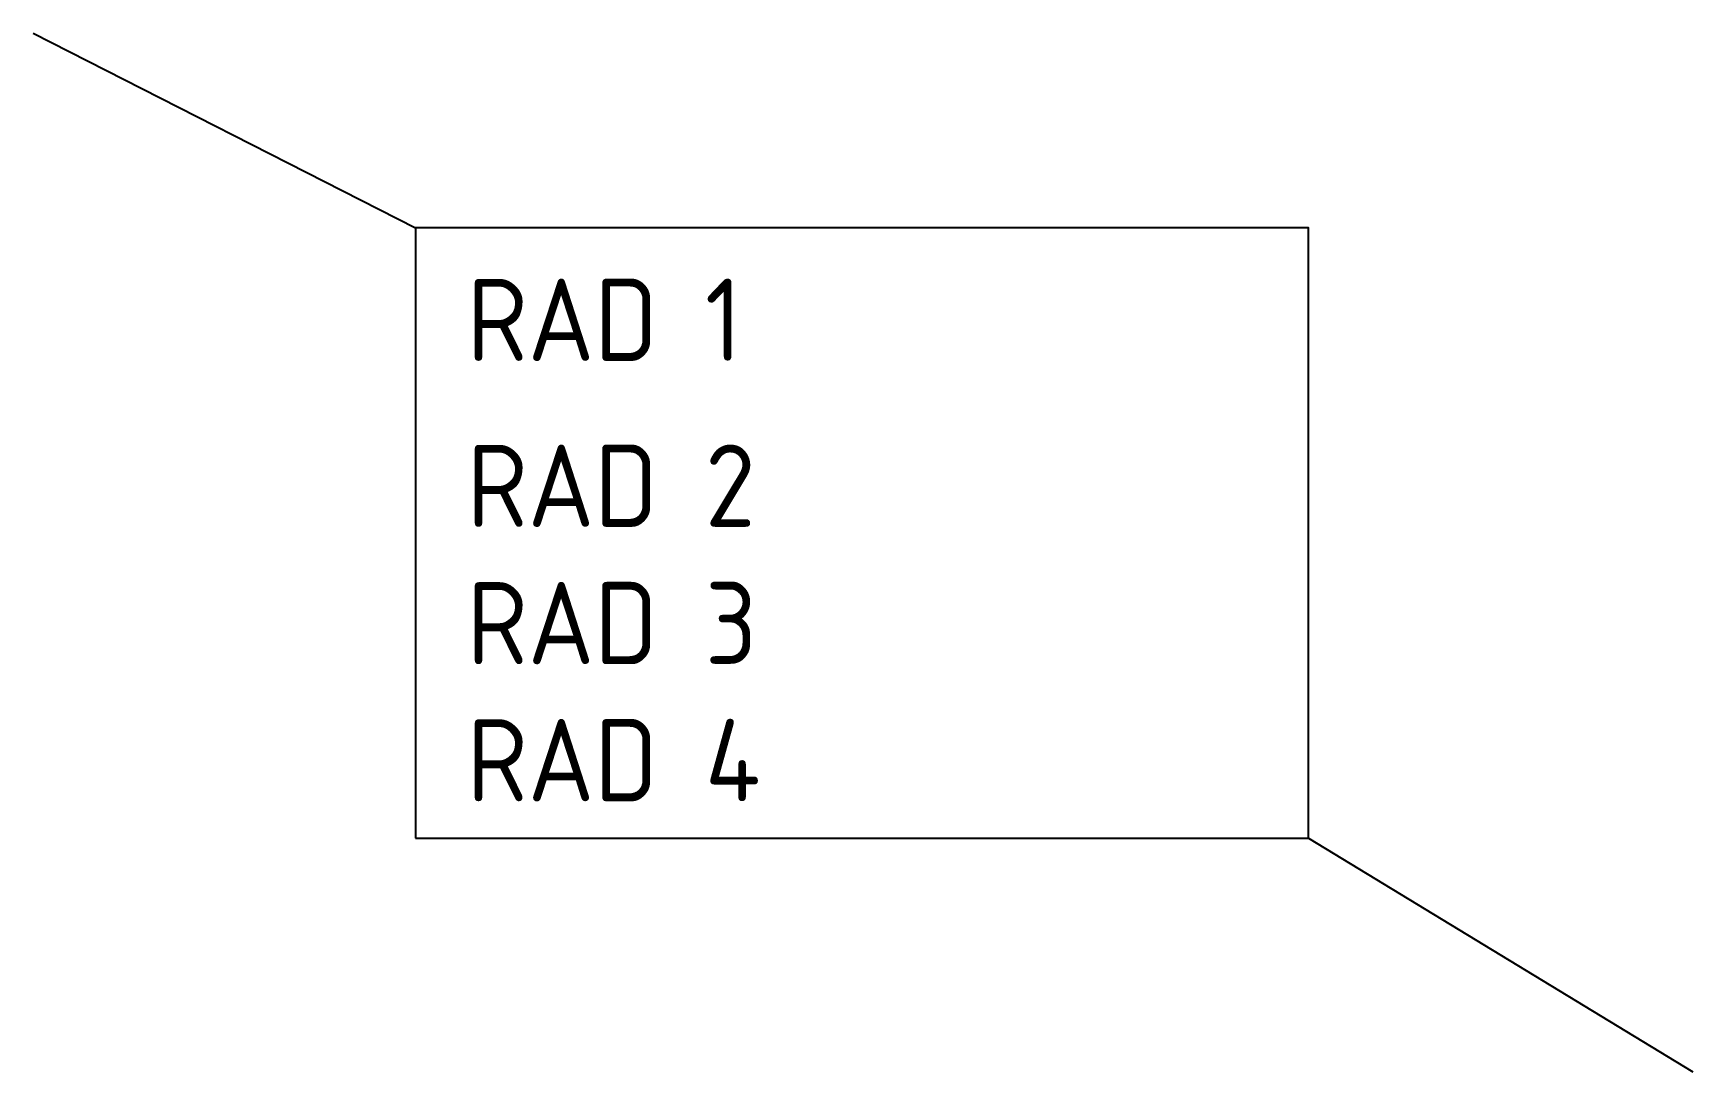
# Model space of a CAD drawing. Header units: millimetres. Extents: x -13.9 to 46.6, y -30.8 to 7.1.
import ezdxf

# ---------------------------------------------------------------- set-up
doc = ezdxf.new("R2010")
doc.units = ezdxf.units.MM
doc.header["$MEASUREMENT"] = 0
doc.layers.add('K-------T1-', color=3, linetype='Continuous')
doc.styles.add('ISO', font='isocp.shx')

# ---------------------------------------------------------------- blocks, each defined once
blk = doc.blocks.new('FG-ruta_4')
at = {"layer": 'K-------T1-', "color": 1}
for p, q in [((-13.935, 7.093), (0, 0)), ((32.567, -22.25), (46.582, -30.772))]:
    blk.add_line(p, q, dxfattribs=at)
at = {"layer": 'K-------T1-', "color": 3}
blk.add_lwpolyline([(0, -22.25), (32.567, -22.25), (32.567, 0), (0, 0)], close=True, dxfattribs=at)
at = {"style": 'ISO'}
for s, p in [('RAD 1', (1.876, -4.854)), ('RAD 2', (1.876, -10.904)), ('RAD 3', (1.876, -15.909)), ('RAD 4', (1.876, -20.909))]:
    blk.add_text(s, height=3, dxfattribs=at).set_placement(p)

msp = doc.modelspace()

# ---------------------------------------------------------------- block references
msp.add_blockref('FG-ruta_4', (0, 0))

doc.saveas('drawing.dxf')
